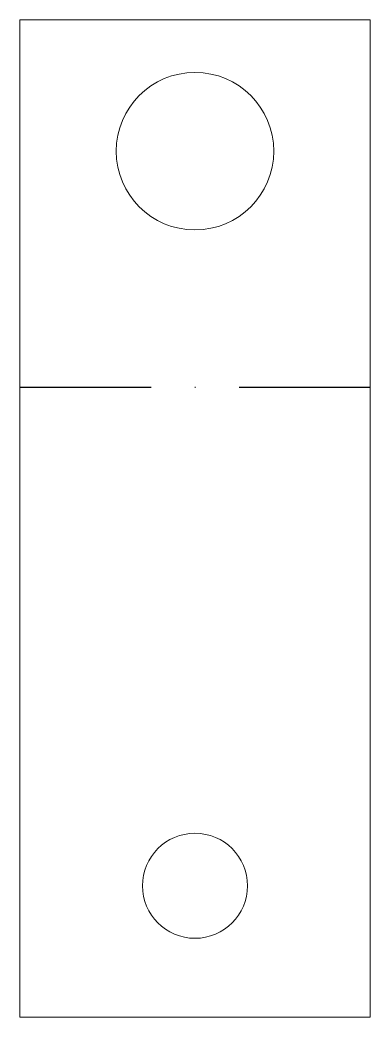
# Model space of a CAD drawing. Header units: inches. Extents: x 1 to 41, y 5 to 119.
import ezdxf

# ---------------------------------------------------------------- set-up
doc = ezdxf.new("R2010")
doc.units = ezdxf.units.IN
doc.header["$MEASUREMENT"] = 0
doc.layers.add('1', color=7, linetype='Continuous', true_color=0xffffff)

msp = doc.modelspace()

# ---------------------------------------------------------------- linework, layer by layer
at = {"layer": '1', "color": 7, "linetype": 'Continuous', "lineweight": 18}
for p, q in [((1.41, 80.53), (1.41, 118.53)), ((1.41, 118.53), (41.41, 118.53)), ((41.41, 118.53), (41.41, 80.53)), ((1.41, 72.57), (1.41, 80.53)), ((41.41, 80.53), (41.41, 72.57)), ((1.41, 4.57), (1.41, 72.57)), ((41.41, 72.57), (41.41, 4.57)), ((41.41, 4.57), (1.41, 4.57))]:
    msp.add_line(p, q, dxfattribs=at)
at = {"layer": '1', "color": 6, "linetype": 'Continuous', "lineweight": 25}
for p, q in [((1.41, 76.55), (16.39, 76.55)), ((21.38, 76.55), (21.45, 76.55)), ((26.44, 76.55), (41.41, 76.55))]:
    msp.add_line(p, q, dxfattribs=at)
at = {"layer": '1', "color": 7, "linetype": 'Continuous', "lineweight": 18}
for centre, radius in [((21.41, 103.53), 9), ((21.41, 19.57), 6)]:
    msp.add_circle(centre, radius, dxfattribs=at)

doc.saveas('drawing.dxf')
